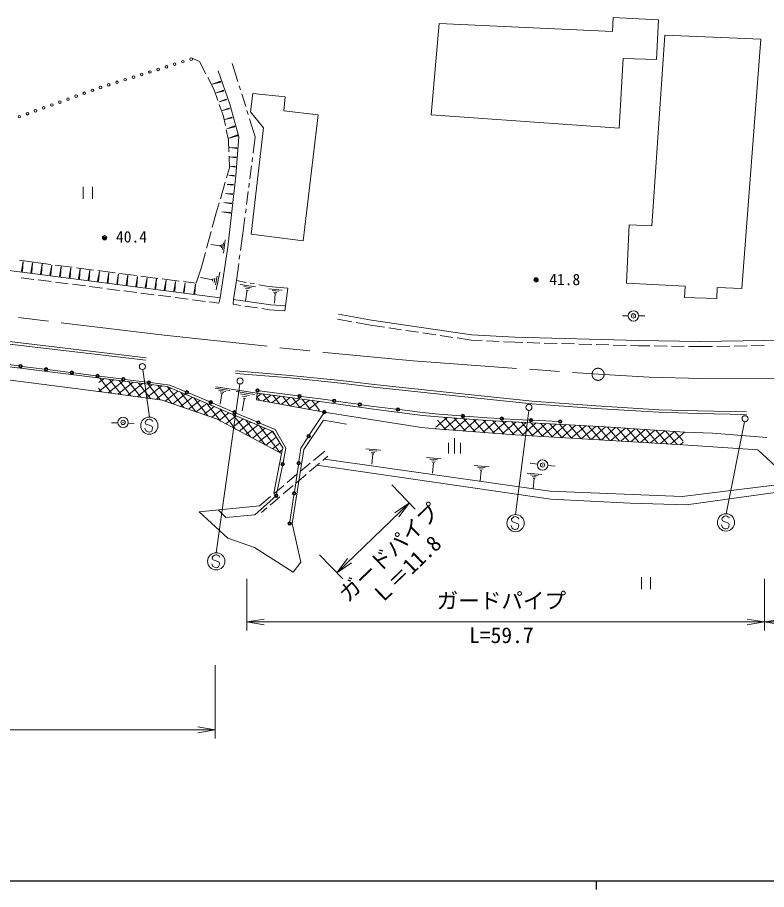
# Model space of a CAD drawing. Units: millimetres, scale not verified. Extents: x 40000 to 680000, y 20000 to 380000.
# Drawn here: x 200928 to 287732, y 204000 to 305026 of the extents above; entities that cross this region are included whole.
import ezdxf
from ezdxf.enums import TextEntityAlignment as Align

# ---------------------------------------------------------------- set-up
doc = ezdxf.new("R2010")
doc.units = ezdxf.units.MM
doc.header["$LTSCALE"] = 1000
doc.header["$PDMODE"] = 32
doc.header["$PDSIZE"] = 500
doc.linetypes.add('CHAIN', pattern=[18.5, 12, -1.5, 3.5, -1.5])
for name, color, linetype, lineweight in [('M-BMK', 2, 'CHAIN', 13), ('M-STR-HTXT', 7, 'Continuous', 13), ('M-STR-STRC', 7, 'Continuous', 13), ('M-TTL-BAND', 7, 'Continuous', 25), ('M-WORK', 1, 'Continuous', 13)]:
    doc.layers.add(name, color=color, linetype=linetype, lineweight=lineweight)
doc.styles.add('ＭＳ ゴシック', font='')
doc.styles.get('ＭＳ ゴシック').set_extended_font_data('MS Gothic')

# ---------------------------------------------------------------- blocks, each defined once
blk = doc.blocks.new('open_arrow')
at = {"color": 0, "linetype": 'Continuous', "lineweight": -2}
blk.add_lwpolyline([(7.5, 1.25), (0, 0), (7.5, -1.25)], dxfattribs=at)

msp = doc.modelspace()

# ---------------------------------------------------------------- hatches: boundary and pattern name
at = {"layer": 'M-WORK'}
h = msp.add_hatch(dxfattribs=at)
h.set_pattern_fill('USER', color=256, style=0, pattern_type=2)
h.set_pattern_definition([(37.873, (212284, 262192), (-491.13, 631.5), []), (127.873, (212284, 262192), (-631.5, -491.13), [])])
h.paths.add_polyline_path([(210398, 263243), (218290, 262256), (230508, 257067), (231666, 255182), (231539, 254506), (223975, 258515), (217699, 260696), (210306, 261706)])
h = msp.add_hatch(dxfattribs=at)
h.set_pattern_fill('USER', color=256, style=0, pattern_type=2)
h.set_pattern_definition([(37.712, (229795, 260902), (-489.36, 632.88), []), (127.712, (229795, 260902), (-632.88, -489.36), [])])
h.paths.add_polyline_path([(228688, 261483), (235977, 260551), (235935, 259414), (228633, 260737)])
h = msp.add_hatch(dxfattribs=at)
h.set_pattern_fill('USER', color=256, style=0, pattern_type=2)
h.set_pattern_definition([(40.684, (251066, 257922), (-521.51, 606.653), []), (130.684, (251066, 257922), (-606.653, -521.51), [])])
h.paths.add_polyline_path([(249718, 258775), (255356, 258349), (264850, 257844), (269663, 257551), (278252, 256993), (278021, 255513), (258595, 256663), (249358, 257353)])

# ---------------------------------------------------------------- linework, layer by layer
at = {"layer": 'M-BMK'}
msp.add_line((169277, 274075), (217923, 268228), dxfattribs=at)
msp.add_lwpolyline([(217923, 268228), (236944, 266163), (246797, 265245), (268207, 263685), (274137, 263349), (280183, 263212), (289280, 263232), (296460, 263392), (303361, 263671), (315646, 264588), (342353, 266763), (368197, 268876)], dxfattribs=at)
msp.add_circle((268207, 263685), 700, dxfattribs=at)
at = {"layer": 'M-STR-HTXT'}
for p, q in [((244330, 250876), (247033, 248071)), ((237951, 240708), (246340, 248791)), ((235942, 242793), (238645, 239988)), ((227500, 240000), (227500, 234000)), ((287500, 240000), (287500, 234000)), ((227500, 235000), (287500, 235000)), ((287500, 235000), (310000, 235000)), ((223848, 230000), (223848, 221500)), ((160394, 222500), (223848, 222500))]:
    msp.add_line(p, q, dxfattribs=at)
at = {"layer": 'M-STR-STRC'}
for p, q in [((198503, 264987), (201083, 264659)), ((201480, 264609), (204059, 264282)), ((204456, 264231), (207035, 263904)), ((207432, 263854), (210011, 263527)), ((216212, 258738), (215443, 264237)), ((210408, 263476), (212987, 263149)), ((213384, 263099), (215963, 262772)), ((216360, 262721), (218597, 262438)), ((218597, 262438), (220373, 261688)), ((223972, 243022), (226694, 262557)), ((228938, 261779), (233418, 261185)), ((220742, 261533), (223137, 260522)), ((233814, 261133), (236054, 260836)), ((236054, 260836), (237435, 260640)), ((223506, 260366), (225901, 259356)), ((237831, 260584), (240406, 260220)), ((240802, 260164), (242183, 259968)), ((242183, 259968), (244827, 259642)), ((226270, 259200), (228665, 258190)), ((234784, 256699), (236374, 259147)), ((245224, 259593), (247868, 259267)), ((247868, 259267), (249751, 259064)), ((249751, 259064), (252357, 258867)), ((252756, 258836), (255362, 258639)), ((255362, 258639), (256853, 258564)), ((258647, 247446), (260184, 259509)), ((215753, 258225), (215737, 258111)), ((215737, 258111), (215822, 257929)), ((215881, 258364), (215753, 258225)), ((215822, 257929), (215973, 257855)), ((216012, 258456), (215881, 258364)), ((215973, 257855), (216505, 257667)), ((216178, 258490), (216012, 258456)), ((216294, 258474), (216178, 258490)), ((216438, 258401), (216294, 258474)), ((216548, 258327), (216438, 258401)), ((216505, 257667), (216586, 257495)), ((216582, 258215), (216548, 258327)), ((229034, 258034), (230810, 257285)), ((257253, 258543), (260235, 258392)), ((260634, 258372), (263616, 258220)), ((283036, 247530), (285175, 258197)), ((215739, 257336), (215700, 257446)), ((215823, 257159), (215739, 257336)), ((215926, 257085), (215823, 257159)), ((216072, 257010), (215926, 257085)), ((216193, 256993), (216072, 257010)), ((216360, 257022), (216193, 256993)), ((216485, 257118), (216360, 257022)), ((216556, 257267), (216485, 257118)), ((216586, 257495), (216556, 257267)), ((230810, 257285), (232041, 255119)), ((233771, 255140), (234566, 256364)), ((232041, 255119), (231704, 253477)), ((233540, 253588), (233771, 255140)), ((231624, 253085), (230950, 249802)), ((233021, 250090), (233482, 253192)), ((232502, 246591), (232962, 249694)), ((258188, 246932), (258172, 246818)), ((258172, 246818), (258258, 246636)), ((258317, 247071), (258188, 246932)), ((258258, 246636), (258409, 246563)), ((258448, 247164), (258317, 247071)), ((258409, 246563), (258941, 246374)), ((258614, 247197), (258448, 247164)), ((258729, 247181), (258614, 247197)), ((258874, 247108), (258729, 247181)), ((258984, 247034), (258874, 247108)), ((259018, 246922), (258984, 247034)), ((282576, 247017), (282560, 246903)), ((282560, 246903), (282645, 246721)), ((282704, 247156), (282576, 247017)), ((282645, 246721), (282796, 246647)), ((282835, 247248), (282704, 247156)), ((282796, 246647), (283329, 246459)), ((283001, 247282), (282835, 247248)), ((283117, 247266), (283001, 247282)), ((283261, 247193), (283117, 247266)), ((283371, 247119), (283261, 247193)), ((283406, 247007), (283371, 247119)), ((258174, 246044), (258135, 246154)), ((258259, 245866), (258174, 246044)), ((258362, 245792), (258259, 245866)), ((258508, 245717), (258362, 245792)), ((258628, 245701), (258508, 245717)), ((258796, 245729), (258628, 245701)), ((258921, 245825), (258796, 245729)), ((258991, 245974), (258921, 245825)), ((258941, 246374), (259021, 246202)), ((259021, 246202), (258991, 245974)), ((282562, 246128), (282523, 246238)), ((282646, 245951), (282562, 246128)), ((282749, 245877), (282646, 245951)), ((282896, 245802), (282749, 245877)), ((283016, 245785), (282896, 245802)), ((283183, 245814), (283016, 245785)), ((283308, 245910), (283183, 245814)), ((283379, 246059), (283308, 245910)), ((283329, 246459), (283409, 246287)), ((283409, 246287), (283379, 246059)), ((223505, 242508), (223489, 242394)), ((223633, 242647), (223505, 242508)), ((223764, 242740), (223633, 242647)), ((223930, 242773), (223764, 242740)), ((224046, 242757), (223930, 242773)), ((224190, 242684), (224046, 242757)), ((224300, 242610), (224190, 242684)), ((224334, 242498), (224300, 242610)), ((223491, 241620), (223452, 241730)), ((223489, 242394), (223574, 242212)), ((223575, 241442), (223491, 241620)), ((223574, 242212), (223725, 242139)), ((223725, 242139), (224257, 241950)), ((224308, 241550), (224237, 241401)), ((224257, 241950), (224338, 241778)), ((224338, 241778), (224308, 241550)), ((223678, 241368), (223575, 241442)), ((223824, 241293), (223678, 241368)), ((223945, 241277), (223824, 241293)), ((224112, 241305), (223945, 241277)), ((224237, 241401), (224112, 241305))]:
    msp.add_line(p, q, dxfattribs=at)
for centre, radius in [((201281, 264634), 200), ((201281, 264634), 160), ((201281, 264634), 120), ((201281, 264634), 100), ((215408, 264586), 350), ((204257, 264257), 200), ((204257, 264257), 160), ((204257, 264257), 120), ((204257, 264257), 100), ((207233, 263879), 200), ((207233, 263879), 160), ((207233, 263879), 120), ((207233, 263879), 100), ((210210, 263502), 200), ((210210, 263502), 160), ((210210, 263502), 120), ((210210, 263502), 100), ((213186, 263124), 200), ((213186, 263124), 160), ((213186, 263124), 120), ((213186, 263124), 100), ((216162, 262746), 200), ((216162, 262746), 160), ((216162, 262746), 120), ((216162, 262746), 100), ((226723, 262925), 350), ((220558, 261610), 200), ((220558, 261610), 160), ((220558, 261610), 120), ((220558, 261610), 100), ((228740, 261805), 200), ((228740, 261805), 160), ((228740, 261805), 120), ((228740, 261805), 100), ((233616, 261159), 200), ((233616, 261159), 160), ((233616, 261159), 120), ((233616, 261159), 100), ((237633, 260612), 200), ((237633, 260612), 160), ((237633, 260612), 120), ((237633, 260612), 100), ((223322, 260444), 200), ((223322, 260444), 160), ((223322, 260444), 120), ((223322, 260444), 100), ((240604, 260192), 200), ((240604, 260192), 160), ((240604, 260192), 120), ((240604, 260192), 100), ((245025, 259617), 200), ((245025, 259617), 160), ((245025, 259617), 120), ((245025, 259617), 100), ((260201, 259863), 350), ((216210, 257738), 1000), ((226086, 259278), 200), ((226086, 259278), 160), ((226086, 259278), 120), ((226086, 259278), 100), ((236483, 259315), 200), ((236483, 259315), 160), ((236483, 259315), 120), ((236483, 259315), 100), ((252556, 258851), 200), ((252556, 258851), 160), ((252556, 258851), 120), ((252556, 258851), 100), ((257053, 258553), 200), ((257053, 258553), 160), ((257053, 258553), 120), ((257053, 258553), 100), ((285243, 258541), 350), ((228850, 258112), 200), ((228850, 258112), 160), ((228850, 258112), 120), ((228850, 258112), 100), ((260434, 258382), 200), ((260434, 258382), 160), ((260434, 258382), 120), ((260434, 258382), 100), ((263816, 258210), 200), ((263816, 258210), 160), ((263816, 258210), 120), ((263816, 258210), 100), ((234675, 256531), 200), ((234675, 256531), 160), ((234675, 256531), 120), ((234675, 256531), 100), ((233511, 253390), 200), ((231664, 253281), 200), ((231664, 253281), 160), ((231664, 253281), 120), ((231664, 253281), 100), ((233511, 253390), 160), ((233511, 253390), 120), ((233511, 253390), 100), ((230910, 249606), 200), ((230910, 249606), 160), ((230910, 249606), 120), ((230910, 249606), 100), ((232992, 249892), 200), ((232992, 249892), 160), ((232992, 249892), 120), ((232992, 249892), 100), ((283033, 246530), 1000), ((232472, 246393), 200), ((232472, 246393), 160), ((232472, 246393), 120), ((258646, 246446), 1000), ((232472, 246393), 100), ((223962, 242022), 1000)]:
    msp.add_circle(centre, radius, dxfattribs=at)
at = {"layer": 'M-TTL-BAND'}
for p, q in [((40000, 205000), (579000, 205000)), ((268000, 205000), (268000, 204000))]:
    msp.add_line(p, q, dxfattribs=at)
at = {"layer": 'M-WORK'}
for p, q in [((222031, 299932), (221242, 300260)), ((222756, 298511), (222031, 299932)), ((226484, 297590), (225824, 299703)), ((223708, 296645), (222983, 298065)), ((224454, 297645), (223491, 297288)), ((224469, 297596), (223491, 297288)), ((224484, 297547), (223491, 297288)), ((224454, 297645), (224484, 297547)), ((226782, 296636), (226633, 297113)), ((224149, 295417), (223708, 296645)), ((224787, 296588), (223947, 296275)), ((224801, 296545), (223947, 296275)), ((224814, 296502), (223947, 296275)), ((224787, 296588), (224814, 296502)), ((227378, 294727), (226931, 296158)), ((225116, 295546), (224316, 295249)), ((225129, 295506), (224316, 295249)), ((225142, 295465), (224316, 295249)), ((225116, 295546), (225142, 295465)), ((224760, 293719), (224318, 294947)), ((225443, 294509), (224683, 294227)), ((225455, 294471), (224683, 294227)), ((225468, 294432), (224683, 294227)), ((225443, 294509), (225468, 294432)), ((227677, 293772), (227528, 294250)), ((225020, 292501), (224760, 293719)), ((225768, 293480), (224975, 293186)), ((225781, 293440), (224975, 293186)), ((225794, 293400), (224975, 293186)), ((225768, 293480), (225794, 293400)), ((228486, 291182), (227826, 293295)), ((225384, 290794), (225124, 292012)), ((226093, 292451), (225203, 292120)), ((226107, 292406), (225203, 292120)), ((226121, 292361), (225203, 292120)), ((226093, 292451), (226121, 292361)), ((226421, 291412), (225432, 291045)), ((226437, 291362), (225432, 291045)), ((226453, 291312), (225432, 291045)), ((226421, 291412), (226453, 291312)), ((228245, 289308), (228486, 291182)), ((225433, 289449), (225384, 290794)), ((226357, 289873), (225514, 289956)), ((226361, 289915), (225514, 289956)), ((226352, 289831), (225514, 289956)), ((225499, 287605), (225451, 288949)), ((226361, 289915), (226352, 289831)), ((226250, 288794), (225553, 288862)), ((226254, 288829), (225553, 288862)), ((226247, 288759), (225553, 288862)), ((226254, 288829), (226247, 288759)), ((228117, 288316), (228181, 288812)), ((225156, 286432), (225499, 287605)), ((226146, 287729), (225592, 287783)), ((226148, 287757), (225592, 287783)), ((226143, 287701), (225592, 287783)), ((226148, 287757), (226143, 287701)), ((227861, 286332), (228053, 287820)), ((224454, 284032), (225016, 285952)), ((226042, 286678), (225434, 286738)), ((226045, 286709), (225434, 286738)), ((226039, 286648), (225434, 286738)), ((226045, 286709), (226039, 286648)), ((208563, 285400), (208563, 284000)), ((209613, 284000), (209613, 285400)), ((225938, 285622), (225233, 285692)), ((225942, 285658), (225233, 285692)), ((225935, 285587), (225233, 285692)), ((225942, 285658), (225935, 285587)), ((227734, 285341), (227798, 285837)), ((225833, 284557), (225030, 284636)), ((225837, 284597), (225030, 284636)), ((225830, 284516), (225030, 284636)), ((225837, 284597), (225830, 284516)), ((227478, 283357), (227670, 284845)), ((223971, 282379), (224314, 283552)), ((225728, 283481), (224826, 283570)), ((225732, 283526), (224826, 283570)), ((225723, 283436), (224826, 283570)), ((225732, 283526), (225723, 283436)), ((223505, 280693), (223971, 282379)), ((225621, 282396), (224619, 282494)), ((225626, 282446), (224619, 282494)), ((225616, 282346), (224619, 282494)), ((225626, 282446), (225616, 282346)), ((227045, 279995), (227287, 281869)), ((227350, 282365), (227414, 282861)), ((222839, 278284), (223372, 280211)), ((226773, 278010), (227045, 279995)), ((224794, 278911), (224689, 278140)), ((225001, 279275), (224791, 277734)), ((224433, 278567), (223354, 278714)), ((224446, 278664), (224420, 278471)), ((224614, 278739), (224561, 278354)), ((201178, 276906), (203328, 276588)), ((222240, 276117), (222705, 277802)), ((226637, 277019), (226705, 277514)), ((201382, 275624), (201586, 276754)), ((201439, 275616), (201586, 276754)), ((201496, 275609), (201586, 276754)), ((202487, 275481), (202691, 276609)), ((202544, 275473), (202691, 276609)), ((202601, 275466), (202691, 276609)), ((203328, 276588), (204801, 276398)), ((203593, 275338), (203796, 276465)), ((203649, 275330), (203796, 276465)), ((203706, 275323), (203796, 276465)), ((204698, 275195), (204901, 276320)), ((204754, 275188), (204901, 276320)), ((204811, 275180), (204901, 276320)), ((205297, 276335), (207281, 276079)), ((205803, 275052), (206006, 276176)), ((205859, 275045), (206006, 276176)), ((205916, 275037), (206006, 276176)), ((206907, 274909), (207110, 276032)), ((206964, 274902), (207110, 276032)), ((207020, 274894), (207110, 276032)), ((207777, 276016), (209760, 275761)), ((208012, 274766), (208214, 275887)), ((208068, 274759), (208214, 275887)), ((208125, 274752), (208214, 275887)), ((221648, 274232), (222240, 276117)), ((226296, 274538), (226569, 276524)), ((201358, 274875), (202846, 274684)), ((201496, 275609), (201382, 275624)), ((202601, 275466), (202487, 275481)), ((203706, 275323), (203593, 275338)), ((204811, 275180), (204698, 275195)), ((205916, 275037), (205803, 275052)), ((207020, 274894), (206907, 274909)), ((209117, 274623), (209319, 275743)), ((209173, 274616), (209319, 275743)), ((209229, 274609), (209319, 275743)), ((210221, 274480), (210423, 275599)), ((210256, 275697), (212240, 275442)), ((210277, 274473), (210423, 275599)), ((210333, 274466), (210423, 275599)), ((211325, 274338), (211527, 275454)), ((211381, 274330), (211527, 275454)), ((211438, 274323), (211527, 275454)), ((212429, 274195), (212630, 275310)), ((212485, 274188), (212630, 275310)), ((212541, 274180), (212630, 275310)), ((212736, 275378), (214719, 275123)), ((213533, 274052), (213734, 275166)), ((213589, 274045), (213734, 275166)), ((213645, 274038), (213734, 275166)), ((214637, 273909), (214838, 275021)), ((214693, 273902), (214838, 275021)), ((214749, 273895), (214838, 275021)), ((215215, 275059), (217199, 274804)), ((215740, 273767), (215941, 274877)), ((215796, 273759), (215941, 274877)), ((215852, 273752), (215941, 274877)), ((223559, 274619), (222146, 274894)), ((223810, 274832), (223711, 274327)), ((224061, 275045), (223864, 274036)), ((224361, 275510), (223968, 273491)), ((203342, 274620), (204830, 274429)), ((205325, 274366), (206813, 274175)), ((207309, 274111), (208797, 273920)), ((208125, 274752), (208012, 274766)), ((209229, 274609), (209117, 274623)), ((209293, 273857), (210781, 273666)), ((210333, 274466), (210221, 274480)), ((211438, 274323), (211325, 274338)), ((212541, 274180), (212429, 274195)), ((213645, 274038), (213533, 274052)), ((214749, 273895), (214637, 273909)), ((216844, 273624), (217044, 274733)), ((216900, 273617), (217044, 274733)), ((216955, 273609), (217044, 274733)), ((217695, 274740), (219679, 274485)), ((217947, 273481), (218147, 274589)), ((218003, 273474), (218147, 274589)), ((218059, 273467), (218147, 274589)), ((219050, 273338), (219250, 274445)), ((219106, 273331), (219250, 274445)), ((219162, 273324), (219250, 274445)), ((220153, 273196), (220353, 274300)), ((220175, 274421), (221648, 274232)), ((220209, 273189), (220353, 274300)), ((220264, 273181), (220353, 274300)), ((221353, 273038), (221553, 274143)), ((221409, 273031), (221553, 274143)), ((221465, 273024), (221553, 274143)), ((223583, 274745), (223534, 274493)), ((225965, 272354), (226296, 274538)), ((226296, 274538), (227422, 274331)), ((226749, 274104), (228521, 273822)), ((227163, 273857), (228050, 273716)), ((227913, 274240), (228405, 274150)), ((228897, 274059), (230022, 273852)), ((230022, 273852), (232272, 273662)), ((211277, 273602), (212764, 273411)), ((213260, 273347), (214748, 273156)), ((215244, 273093), (216732, 272902)), ((215852, 273752), (215740, 273767)), ((216955, 273609), (216844, 273624)), ((217228, 272838), (218716, 272647)), ((218059, 273467), (217947, 273481)), ((219162, 273324), (219050, 273338)), ((220264, 273181), (220153, 273196)), ((221465, 273024), (221353, 273038)), ((227550, 273432), (227353, 272191)), ((227357, 273644), (227800, 273574)), ((227439, 273449), (227661, 273414)), ((230049, 273570), (231616, 273439)), ((230428, 273380), (231211, 273315)), ((230610, 273207), (231002, 273175)), ((230695, 273043), (230891, 273026)), ((230793, 273034), (230701, 271938)), ((232272, 273662), (231970, 271631)), ((219211, 272583), (220699, 272392)), ((221195, 272329), (222683, 272138)), ((223179, 272074), (224282, 271932)), ((225917, 271799), (226782, 271669)), ((227276, 271595), (228760, 271373)), ((229254, 271298), (230119, 271169)), ((230119, 271169), (231921, 271032)), ((238013, 270080), (239684, 269775)), ((238121, 270670), (241946, 269971)), ((241946, 269971), (253546, 268255)), ((271020, 270470), (271701, 270470)), ((272907, 270453), (273613, 270453)), ((240176, 269685), (241848, 269379)), ((241848, 269379), (243463, 269140)), ((243957, 269067), (245441, 268847)), ((245936, 268774), (247420, 268555)), ((194955, 267792), (215795, 265316)), ((194989, 268090), (215831, 265614)), ((247914, 268481), (249398, 268262)), ((249893, 268189), (251376, 267969)), ((251871, 267896), (253486, 267657)), ((253546, 268255), (258575, 267992)), ((258575, 267992), (272907, 267597)), ((253486, 267657), (254770, 267590)), ((255269, 267564), (256767, 267485)), ((257267, 267459), (258551, 267392)), ((258551, 267392), (259475, 267367)), ((259975, 267353), (261474, 267312)), ((261974, 267298), (263473, 267257)), ((263973, 267243), (265473, 267202)), ((265973, 267188), (267472, 267147)), ((267972, 267133), (269471, 267092)), ((269971, 267078), (271470, 267037)), ((271970, 267023), (272894, 266997)), ((272894, 266997), (274201, 266979)), ((272907, 267597), (280007, 267499)), ((274701, 266972), (276201, 266951)), ((276701, 266944), (278200, 266924)), ((278700, 266917), (280007, 266899)), ((280007, 267499), (291413, 267663)), ((280007, 266899), (281466, 266920)), ((281966, 266927), (283466, 266948)), ((283966, 266956), (285466, 266977)), ((285966, 266984), (287465, 267006)), ((226183, 263778), (232521, 263267)), ((226208, 264077), (232548, 263566)), ((232521, 263267), (238353, 262665)), ((232548, 263566), (238386, 262963)), ((238386, 262963), (242268, 262511)), ((223840, 262095), (225548, 261809)), ((223931, 262221), (228688, 261483)), ((224238, 261853), (225093, 261710)), ((226283, 261714), (228382, 261362)), ((238353, 262665), (242235, 262213)), ((242235, 262213), (252049, 261149)), ((242268, 262511), (252081, 261447)), ((224608, 261440), (224408, 260244)), ((224423, 261646), (224850, 261575)), ((224501, 261457), (224715, 261422)), ((226773, 261416), (227822, 261240)), ((227227, 260908), (226981, 259439)), ((227000, 261162), (227525, 261074)), ((227096, 260930), (227358, 260886)), ((252049, 261149), (260538, 260271)), ((252081, 261447), (260564, 260570)), ((260538, 260271), (267963, 259738)), ((260564, 260570), (267983, 260038)), ((267963, 259738), (275229, 259286)), ((267983, 260038), (275243, 259586)), ((275229, 259286), (279756, 259153)), ((275243, 259586), (279764, 259453)), ((279756, 259153), (285404, 259023)), ((279764, 259453), (285411, 259323)), ((211842, 258081), (212555, 258057)), ((213761, 258020), (214438, 258007)), ((250861, 254522), (250861, 255747)), ((251561, 254522), (251561, 256272)), ((252261, 254522), (252261, 255747)), ((235239, 253706), (236531, 254785)), ((241283, 255066), (243009, 254914)), ((241699, 254856), (242562, 254779)), ((241900, 254664), (242331, 254626)), ((236297, 253707), (236900, 254219)), ((241992, 254482), (242208, 254463)), ((242100, 254472), (241993, 253264)), ((248314, 254050), (250039, 253898)), ((248730, 253839), (249592, 253763)), ((248930, 253648), (249362, 253610)), ((233704, 252424), (234855, 253385)), ((234772, 252412), (235916, 253383)), ((249023, 253466), (249238, 253447)), ((249131, 253456), (249024, 252248)), ((253833, 253127), (255558, 252975)), ((254249, 252917), (255112, 252840)), ((254449, 252725), (254881, 252687)), ((260326, 253386), (261179, 253295)), ((262377, 253131), (263239, 253041)), ((232169, 251142), (233320, 252103)), ((233248, 251117), (234391, 252088)), ((254542, 252543), (254758, 252524)), ((254650, 252533), (254543, 251325)), ((259979, 252241), (261705, 252089)), ((260395, 252031), (261258, 251954)), ((260596, 251839), (261027, 251801)), ((260689, 251657), (260904, 251638)), ((260796, 251647), (260690, 250439)), ((230634, 249859), (231785, 250821)), ((231723, 249823), (232867, 250794)), ((228958, 248460), (230250, 249539)), ((230199, 248528), (231342, 249499)), ((229215, 247692), (229818, 248204)), ((273251, 240179), (273251, 238779)), ((274301, 238779), (274301, 240179))]:
    msp.add_line(p, q, dxfattribs=at)
for points in [[(248854, 293735), (270659, 292206), (271115, 300264), (274991, 300157), (275205, 304743), (269965, 305026), (269897, 303390), (249804, 304342)], [(275956, 302979), (274438, 280872), (271818, 280989), (271517, 274262), (278296, 273911), (278228, 272567), (281968, 272479), (282026, 273726), (284870, 273609), (287071, 302510)], [(228223, 296219), (231933, 295839), (231787, 294212), (235781, 293735), (234021, 279143), (228017, 279918), (229446, 292235), (227942, 294076)]]:
    msp.add_lwpolyline(points, close=True, dxfattribs=at)
for points in [[(224433, 272541), (225296, 278414), (226216, 286687), (226589, 291212), (225529, 294962), (224181, 298841)], [(224282, 271932), (224433, 272541), (186789, 277410)], [(225917, 271799), (225965, 272354), (230290, 271733), (231970, 271631), (231921, 271032)], [(231539, 254506), (231666, 255182), (230508, 257067), (218290, 262256), (183907, 266555), (172565, 267867), (161389, 269306)], [(174053, 266366), (177287, 265811), (183652, 264960), (191931, 263914), (199829, 263036), (210306, 261706), (217699, 260696), (223975, 258515), (231539, 254506), (230635, 249929)], [(228688, 261483), (228633, 260737), (236483, 259315), (247747, 257518), (249358, 257353), (258595, 256663), (278021, 255513), (286732, 254954), (290841, 251108), (308723, 251305), (309201, 250319), (290124, 250174), (278466, 248574), (271919, 248763), (262748, 249223), (235633, 253143)], [(228688, 261483), (235977, 260551), (242192, 259652), (247883, 258934), (249718, 258775), (255356, 258349), (264850, 257844), (269663, 257551), (278252, 256993), (281470, 256887), (287773, 256381)], [(228958, 248460), (221978, 247751), (225310, 244719), (228413, 243638), (232863, 240783), (233767, 241936), (232773, 246412), (234102, 254987), (236383, 258391), (239043, 257918)], [(236492, 253872), (262608, 250144), (277943, 249519), (290841, 251108)], [(224170, 247973), (225066, 247093), (228441, 247400), (230910, 249606)]]:
    msp.add_lwpolyline(points, dxfattribs=at)
for centre, radius in [((220097, 299903), 150), ((221052, 300201), 150), ((217234, 299008), 150), ((218188, 299306), 150), ((219143, 299604), 150), ((214370, 298114), 150), ((215324, 298412), 150), ((216279, 298710), 150), ((210554, 296916), 150), ((211506, 297219), 150), ((212461, 297517), 150), ((213415, 297815), 150), ((207730, 295901), 150), ((208671, 296240), 150), ((209613, 296578), 150), ((204907, 294887), 150), ((205848, 295225), 150), ((206789, 295563), 150), ((202084, 293872), 150), ((203025, 294210), 150), ((203966, 294549), 150), ((201143, 293534), 150), ((211023, 279501), 150), ((211023, 279501), 120), ((211023, 279501), 90), ((211023, 279501), 60), ((211023, 279501), 30), ((211023, 279501), 20), ((261022, 274616), 150), ((261022, 274616), 120), ((261022, 274616), 90), ((261022, 274616), 60), ((261022, 274616), 30), ((261022, 274616), 20), ((272305, 270450), 600), ((213163, 258112), 600), ((261777, 253180), 600)]:
    msp.add_circle(centre, radius, dxfattribs=at)
for p in [(211023, 279501), (261022, 274616), (272305, 270450), (213163, 258112), (261777, 253180)]:
    msp.add_point(p, dxfattribs=at)

# ---------------------------------------------------------------- block references
at = {"layer": 'M-STR-HTXT', "xscale": 267, "yscale": 267}
for p, rotation in [((246340, 248791), 223.9), ((237951, 240708), 43.9), ((287500, 235000), 180), ((223848, 222500), 180)]:
    msp.add_blockref('open_arrow', p, dxfattribs=dict(at, rotation=rotation))
for p in [(227500, 235000), (287500, 235000)]:
    msp.add_blockref('open_arrow', p, dxfattribs=at)

# ---------------------------------------------------------------- texts
at = {"layer": 'M-STR-HTXT', "style": 'ＭＳ ゴシック'}
for s, p in [('ガードパイプ', (245000, 242000)), ('Ｌ＝11.8', (247000, 240000))]:
    msp.add_text(s, height=1833, rotation=43.94, dxfattribs=at).set_placement(p, align=Align.BOTTOM_CENTER)
for s, p in [('ガードパイプ', (257000, 236000)), ('L=59.7', (257000, 232000))]:
    msp.add_text(s, height=1833, dxfattribs=at).set_placement(p, align=Align.BOTTOM_CENTER)
at = {"layer": 'M-WORK', "style": 'ＭＳ ゴシック'}
for s, p in [('40.4', (214142, 278559)), ('41.8', (264346, 273618))]:
    msp.add_text(s, height=1320, dxfattribs=at).set_placement(p, align=Align.BOTTOM_CENTER)

doc.saveas('drawing.dxf')
